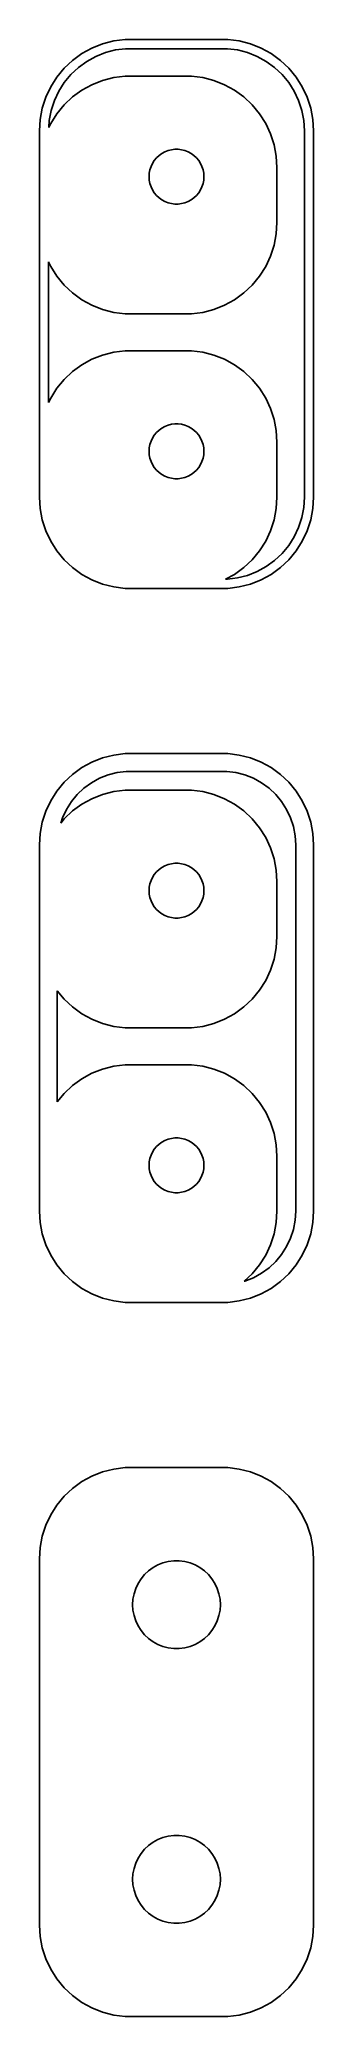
# Model space of a CAD drawing. Header units: metres. Extents: x -8 to 8, y 63 to 171.
import ezdxf

# ---------------------------------------------------------------- set-up
doc = ezdxf.new("R2010")
doc.units = ezdxf.units.M

msp = doc.modelspace()

# ---------------------------------------------------------------- linework, layer by layer
for p, q in [((-4.04507, 170.755), (-4.62889, 170.524)), ((-3.4369, 170.911), (-4.04507, 170.755)), ((-2.81395, 170.99), (-3.4369, 170.911)), ((2.81395, 170.99), (-2.81395, 170.99)), ((3.4369, 170.911), (2.81395, 170.99)), ((4.04507, 170.755), (3.4369, 170.911)), ((4.62889, 170.524), (4.04507, 170.755)), ((-5.68712, 169.853), (-6.14484, 169.423)), ((-5.17912, 170.222), (-5.68712, 169.853)), ((-5.36839, 169.467), (-4.91121, 169.799)), ((-4.62889, 170.524), (-5.17912, 170.222)), ((-4.91121, 169.799), (-4.416, 170.072)), ((-4.416, 170.072), (-3.89056, 170.28)), ((-3.89056, 170.28), (-3.3432, 170.42)), ((-3.3432, 170.42), (-2.78255, 170.491)), ((-2.78255, 170.491), (2.78255, 170.491)), ((2.78255, 170.491), (3.3432, 170.42)), ((3.3432, 170.42), (3.89056, 170.28)), ((3.89056, 170.28), (4.416, 170.072)), ((4.416, 170.072), (4.91121, 169.799)), ((5.17912, 170.222), (4.62889, 170.524)), ((4.91121, 169.799), (5.36839, 169.467)), ((5.68712, 169.853), (5.17912, 170.222)), ((6.14484, 169.423), (5.68712, 169.853)), ((-6.54507, 168.939), (-6.88153, 168.409)), ((-6.14484, 169.423), (-6.54507, 168.939)), ((-6.44337, 168.168), (-6.14056, 168.645)), ((-6.14056, 168.645), (-5.78035, 169.08)), ((-5.78035, 169.08), (-5.36839, 169.467)), ((-4.62889, 168.524), (-5.17912, 168.222)), ((-4.04507, 168.755), (-4.62889, 168.524)), ((-3.4369, 168.911), (-4.04507, 168.755)), ((-2.81395, 168.99), (-3.4369, 168.911)), ((0.81395, 168.99), (-2.81395, 168.99)), ((1.4369, 168.911), (0.81395, 168.99)), ((2.04507, 168.755), (1.4369, 168.911)), ((2.62889, 168.524), (2.04507, 168.755)), ((3.17912, 168.222), (2.62889, 168.524)), ((5.36839, 169.467), (5.78035, 169.08)), ((5.78035, 169.08), (6.14056, 168.645)), ((6.14056, 168.645), (6.44337, 168.168)), ((6.54507, 168.939), (6.14484, 169.423)), ((6.88153, 168.409), (6.54507, 168.939)), ((-7.14888, 167.841), (-7.34291, 167.243)), ((-6.88153, 168.409), (-7.14888, 167.841)), ((-6.85861, 167.119), (-6.68399, 167.657)), ((-6.68399, 167.657), (-6.44337, 168.168)), ((-6.14484, 167.423), (-6.54507, 166.939)), ((-5.68712, 167.853), (-6.14484, 167.423)), ((-5.17912, 168.222), (-5.68712, 167.853)), ((3.68712, 167.853), (3.17912, 168.222)), ((4.14484, 167.423), (3.68712, 167.853)), ((4.54507, 166.939), (4.14484, 167.423)), ((6.44337, 168.168), (6.68399, 167.657)), ((6.68399, 167.657), (6.85861, 167.119)), ((7.14888, 167.841), (6.88153, 168.409)), ((7.34291, 167.243), (7.14888, 167.841)), ((-7.46057, 166.627), (-7.5, 166)), ((-7.34291, 167.243), (-7.46057, 166.627)), ((-6.98859, 166.181), (-6.96451, 166.564)), ((-6.88153, 166.409), (-6.98859, 166.181)), ((-6.96451, 166.564), (-6.85861, 167.119)), ((-6.54507, 166.939), (-6.88153, 166.409)), ((4.88153, 166.409), (4.54507, 166.939)), ((5.14888, 165.841), (4.88153, 166.409)), ((6.85861, 167.119), (6.96451, 166.564)), ((6.96451, 166.564), (7, 166)), ((7.46057, 166.627), (7.34291, 167.243)), ((7.5, 166), (7.46057, 166.627)), ((-7.5, 166), (-7.5, 146)), ((5.34291, 165.243), (5.14888, 165.841)), ((5.46057, 164.627), (5.34291, 165.243)), ((7, 166), (7, 146)), ((7.5, 146), (7.5, 166)), ((-1.39465, 164.052), (-1.31445, 164.223)), ((-1.31445, 164.223), (-1.21352, 164.382)), ((-1.21352, 164.382), (-1.09344, 164.527)), ((-1.09344, 164.527), (-0.956131, 164.656)), ((-0.956131, 164.656), (-0.803726, 164.766)), ((-0.803726, 164.766), (-0.638657, 164.857)), ((-0.638657, 164.857), (-0.463516, 164.927)), ((-0.463516, 164.927), (-0.281067, 164.973)), ((-0.281067, 164.973), (-0.094177, 164.997)), ((-0.094177, 164.997), (0.094177, 164.997)), ((0.094177, 164.997), (0.281067, 164.973)), ((0.281067, 164.973), (0.463516, 164.927)), ((0.463516, 164.927), (0.638657, 164.857)), ((0.638657, 164.857), (0.803726, 164.766)), ((0.803726, 164.766), (0.956131, 164.656)), ((0.956131, 164.656), (1.09344, 164.527)), ((1.09344, 164.527), (1.21352, 164.382)), ((1.21352, 164.382), (1.31445, 164.223)), ((1.31445, 164.223), (1.39465, 164.052)), ((5.5, 164), (5.46057, 164.627)), ((-1.5, 163.5), (-1.48816, 163.688)), ((-1.48816, 163.312), (-1.5, 163.5)), ((-1.48816, 163.688), (-1.45287, 163.873)), ((-1.45287, 163.127), (-1.48816, 163.312)), ((-1.45287, 163.873), (-1.39465, 164.052)), ((-1.39465, 162.948), (-1.45287, 163.127)), ((1.39465, 164.052), (1.45287, 163.873)), ((1.45287, 163.127), (1.39465, 162.948)), ((1.45287, 163.873), (1.48816, 163.688)), ((1.48816, 163.312), (1.45287, 163.127)), ((1.48816, 163.688), (1.5, 163.5)), ((1.5, 163.5), (1.48816, 163.312)), ((5.5, 161), (5.5, 164)), ((-1.31445, 162.777), (-1.39465, 162.948)), ((-1.21352, 162.618), (-1.31445, 162.777)), ((-1.09344, 162.473), (-1.21352, 162.618)), ((-0.956131, 162.344), (-1.09344, 162.473)), ((-0.803726, 162.234), (-0.956131, 162.344)), ((-0.638657, 162.143), (-0.803726, 162.234)), ((-0.463516, 162.073), (-0.638657, 162.143)), ((-0.281067, 162.027), (-0.463516, 162.073)), ((-0.094177, 162.003), (-0.281067, 162.027)), ((0.094177, 162.003), (-0.094177, 162.003)), ((0.281067, 162.027), (0.094177, 162.003)), ((0.463516, 162.073), (0.281067, 162.027)), ((0.638657, 162.143), (0.463516, 162.073)), ((0.803726, 162.234), (0.638657, 162.143)), ((0.956131, 162.344), (0.803726, 162.234)), ((1.09344, 162.473), (0.956131, 162.344)), ((1.21352, 162.618), (1.09344, 162.473)), ((1.31445, 162.777), (1.21352, 162.618)), ((1.39465, 162.948), (1.31445, 162.777)), ((5.46057, 160.373), (5.5, 161)), ((5.34291, 159.757), (5.46057, 160.373)), ((-7, 151.157), (-7, 158.843)), ((-7, 158.843), (-6.88153, 158.591)), ((4.88153, 158.591), (5.14888, 159.159)), ((5.14888, 159.159), (5.34291, 159.757)), ((-6.88153, 158.591), (-6.54507, 158.061)), ((-6.54507, 158.061), (-6.14484, 157.577)), ((4.14484, 157.577), (4.54507, 158.061)), ((4.54507, 158.061), (4.88153, 158.591)), ((-6.14484, 157.577), (-5.68712, 157.147)), ((-5.68712, 157.147), (-5.17912, 156.778)), ((-5.17912, 156.778), (-4.62889, 156.476)), ((2.62889, 156.476), (3.17912, 156.778)), ((3.17912, 156.778), (3.68712, 157.147)), ((3.68712, 157.147), (4.14484, 157.577)), ((-4.62889, 156.476), (-4.04507, 156.245)), ((-4.04507, 156.245), (-3.4369, 156.089)), ((-3.4369, 156.089), (-2.81395, 156.01)), ((-2.81395, 156.01), (0.81395, 156.01)), ((0.81395, 156.01), (1.4369, 156.089)), ((1.4369, 156.089), (2.04507, 156.245)), ((2.04507, 156.245), (2.62889, 156.476)), ((-4.62889, 153.524), (-5.17912, 153.222)), ((-4.04507, 153.755), (-4.62889, 153.524)), ((-3.4369, 153.911), (-4.04507, 153.755)), ((-2.81395, 153.99), (-3.4369, 153.911)), ((0.81395, 153.99), (-2.81395, 153.99)), ((1.4369, 153.911), (0.81395, 153.99)), ((2.04507, 153.755), (1.4369, 153.911)), ((2.62889, 153.524), (2.04507, 153.755)), ((3.17912, 153.222), (2.62889, 153.524)), ((-6.14484, 152.423), (-6.54507, 151.939)), ((-5.68712, 152.853), (-6.14484, 152.423)), ((-5.17912, 153.222), (-5.68712, 152.853)), ((3.68712, 152.853), (3.17912, 153.222)), ((4.14484, 152.423), (3.68712, 152.853)), ((4.54507, 151.939), (4.14484, 152.423)), ((-6.88153, 151.409), (-7, 151.157)), ((-6.54507, 151.939), (-6.88153, 151.409)), ((4.88153, 151.409), (4.54507, 151.939)), ((5.14888, 150.841), (4.88153, 151.409)), ((5.34291, 150.243), (5.14888, 150.841)), ((5.46057, 149.627), (5.34291, 150.243)), ((-1.45287, 148.873), (-1.39465, 149.052)), ((-1.39465, 149.052), (-1.31445, 149.223)), ((-1.31445, 149.223), (-1.21352, 149.382)), ((-1.21352, 149.382), (-1.09344, 149.527)), ((-1.09344, 149.527), (-0.956131, 149.656)), ((-0.956131, 149.656), (-0.803726, 149.766)), ((-0.803726, 149.766), (-0.638657, 149.857)), ((-0.638657, 149.857), (-0.463516, 149.927)), ((-0.463516, 149.927), (-0.281067, 149.973)), ((-0.281067, 149.973), (-0.094177, 149.997)), ((-0.094177, 149.997), (0.094177, 149.997)), ((0.094177, 149.997), (0.281067, 149.973)), ((0.281067, 149.973), (0.463516, 149.927)), ((0.463516, 149.927), (0.638657, 149.857)), ((0.638657, 149.857), (0.803726, 149.766)), ((0.803726, 149.766), (0.956131, 149.656)), ((0.956131, 149.656), (1.09344, 149.527)), ((1.09344, 149.527), (1.21352, 149.382)), ((1.21352, 149.382), (1.31445, 149.223)), ((1.31445, 149.223), (1.39465, 149.052)), ((1.39465, 149.052), (1.45287, 148.873)), ((5.5, 149), (5.46057, 149.627)), ((-1.5, 148.5), (-1.48816, 148.688)), ((-1.48816, 148.312), (-1.5, 148.5)), ((-1.48816, 148.688), (-1.45287, 148.873)), ((-1.45287, 148.127), (-1.48816, 148.312)), ((-1.39465, 147.948), (-1.45287, 148.127)), ((-1.31445, 147.777), (-1.39465, 147.948)), ((1.39465, 147.948), (1.31445, 147.777)), ((1.45287, 148.127), (1.39465, 147.948)), ((1.45287, 148.873), (1.48816, 148.688)), ((1.48816, 148.312), (1.45287, 148.127)), ((1.48816, 148.688), (1.5, 148.5)), ((1.5, 148.5), (1.48816, 148.312)), ((5.5, 146), (5.5, 149)), ((-1.21352, 147.618), (-1.31445, 147.777)), ((-1.09344, 147.473), (-1.21352, 147.618)), ((-0.956131, 147.344), (-1.09344, 147.473)), ((-0.803726, 147.234), (-0.956131, 147.344)), ((-0.638657, 147.143), (-0.803726, 147.234)), ((-0.463516, 147.073), (-0.638657, 147.143)), ((-0.281067, 147.027), (-0.463516, 147.073)), ((-0.094177, 147.003), (-0.281067, 147.027)), ((0.094177, 147.003), (-0.094177, 147.003)), ((0.281067, 147.027), (0.094177, 147.003)), ((0.463516, 147.073), (0.281067, 147.027)), ((0.638657, 147.143), (0.463516, 147.073)), ((0.803726, 147.234), (0.638657, 147.143)), ((0.956131, 147.344), (0.803726, 147.234)), ((1.09344, 147.473), (0.956131, 147.344)), ((1.21352, 147.618), (1.09344, 147.473)), ((1.31445, 147.777), (1.21352, 147.618)), ((-7.5, 146), (-7.46057, 145.373)), ((5.46057, 145.373), (5.5, 146)), ((7, 146), (6.96451, 145.436)), ((7.46057, 145.373), (7.5, 146)), ((-7.46057, 145.373), (-7.34291, 144.757)), ((-7.34291, 144.757), (-7.14888, 144.159)), ((5.14888, 144.159), (5.34291, 144.757)), ((5.34291, 144.757), (5.46057, 145.373)), ((6.85861, 144.881), (6.68399, 144.343)), ((6.96451, 145.436), (6.85861, 144.881)), ((7.14888, 144.159), (7.34291, 144.757)), ((7.34291, 144.757), (7.46057, 145.373)), ((-7.14888, 144.159), (-6.88153, 143.591)), ((4.88153, 143.591), (5.14888, 144.159)), ((6.44337, 143.832), (6.14056, 143.355)), ((6.68399, 144.343), (6.44337, 143.832)), ((6.88153, 143.591), (7.14888, 144.159)), ((-6.88153, 143.591), (-6.54507, 143.061)), ((-6.54507, 143.061), (-6.14484, 142.577)), ((-6.14484, 142.577), (-5.68712, 142.147)), ((3.68712, 142.147), (4.14484, 142.577)), ((4.14484, 142.577), (4.54507, 143.061)), ((4.54507, 143.061), (4.88153, 143.591)), ((5.78035, 142.92), (5.36839, 142.533)), ((5.68712, 142.147), (6.14484, 142.577)), ((6.14056, 143.355), (5.78035, 142.92)), ((6.14484, 142.577), (6.54507, 143.061)), ((6.54507, 143.061), (6.88153, 143.591)), ((-5.68712, 142.147), (-5.17912, 141.778)), ((-5.17912, 141.778), (-4.62889, 141.476)), ((-4.62889, 141.476), (-4.04507, 141.245)), ((2.68895, 141.509), (3.17912, 141.778)), ((2.78255, 141.509), (2.68895, 141.509)), ((3.3432, 141.58), (2.78255, 141.509)), ((3.17912, 141.778), (3.68712, 142.147)), ((3.89056, 141.72), (3.3432, 141.58)), ((4.416, 141.928), (3.89056, 141.72)), ((4.04507, 141.245), (4.62889, 141.476)), ((4.91121, 142.201), (4.416, 141.928)), ((4.62889, 141.476), (5.17912, 141.778)), ((5.36839, 142.533), (4.91121, 142.201)), ((5.17912, 141.778), (5.68712, 142.147)), ((-4.04507, 141.245), (-3.4369, 141.089)), ((-3.4369, 141.089), (-2.81395, 141.01)), ((-2.81395, 141.01), (2.81395, 141.01)), ((2.81395, 141.01), (3.4369, 141.089)), ((3.4369, 141.089), (4.04507, 141.245)), ((-4.04507, 131.755), (-4.62889, 131.524)), ((-3.4369, 131.911), (-4.04507, 131.755)), ((-2.81395, 131.99), (-3.4369, 131.911)), ((2.81395, 131.99), (-2.81395, 131.99)), ((3.4369, 131.911), (2.81395, 131.99)), ((4.04507, 131.755), (3.4369, 131.911)), ((4.62889, 131.524), (4.04507, 131.755)), ((-5.68712, 130.853), (-6.14484, 130.423)), ((-5.17912, 131.222), (-5.68712, 130.853)), ((-4.62889, 131.524), (-5.17912, 131.222)), ((-4.21265, 130.64), (-3.74298, 130.826)), ((-3.74298, 130.826), (-3.25371, 130.951)), ((-3.25371, 130.951), (-2.75256, 131.014)), ((-2.75256, 131.014), (2.75256, 131.014)), ((2.75256, 131.014), (3.25371, 130.951)), ((3.25371, 130.951), (3.74298, 130.826)), ((3.74298, 130.826), (4.21265, 130.64)), ((5.17912, 131.222), (4.62889, 131.524)), ((5.68712, 130.853), (5.17912, 131.222)), ((6.14484, 130.423), (5.68712, 130.853)), ((-6.54507, 129.939), (-6.88153, 129.409)), ((-6.14484, 130.423), (-6.54507, 129.939)), ((-5.75417, 129.364), (-5.43219, 129.754)), ((-5.43219, 129.754), (-5.06395, 130.099)), ((-5.06395, 130.099), (-4.65529, 130.396)), ((-4.65529, 130.396), (-4.21265, 130.64)), ((-4.04507, 129.755), (-4.62889, 129.524)), ((-3.4369, 129.911), (-4.04507, 129.755)), ((-2.81395, 129.99), (-3.4369, 129.911)), ((0.81395, 129.99), (-2.81395, 129.99)), ((1.4369, 129.911), (0.81395, 129.99)), ((2.04507, 129.755), (1.4369, 129.911)), ((2.62889, 129.524), (2.04507, 129.755)), ((4.21265, 130.64), (4.65529, 130.396)), ((4.65529, 130.396), (5.06395, 130.099)), ((5.06395, 130.099), (5.43219, 129.754)), ((5.43219, 129.754), (5.75417, 129.364)), ((6.54507, 129.939), (6.14484, 130.423)), ((6.88153, 129.409), (6.54507, 129.939)), ((-7.14888, 128.841), (-7.34291, 128.243)), ((-6.88153, 129.409), (-7.14888, 128.841)), ((-6.23991, 128.481), (-6.02484, 128.938)), ((-5.68712, 128.853), (-6.14484, 128.423)), ((-6.02484, 128.938), (-5.75417, 129.364)), ((-5.17912, 129.222), (-5.68712, 128.853)), ((-4.62889, 129.524), (-5.17912, 129.222)), ((3.17912, 129.222), (2.62889, 129.524)), ((3.68712, 128.853), (3.17912, 129.222)), ((4.14484, 128.423), (3.68712, 128.853)), ((5.75417, 129.364), (6.02484, 128.938)), ((6.02484, 128.938), (6.23991, 128.481)), ((7.14888, 128.841), (6.88153, 129.409)), ((7.34291, 128.243), (7.14888, 128.841)), ((-7.46057, 127.627), (-7.5, 127)), ((-7.34291, 128.243), (-7.46057, 127.627)), ((-6.33244, 128.196), (-6.23991, 128.481)), ((-6.14484, 128.423), (-6.33244, 128.196)), ((4.54507, 127.939), (4.14484, 128.423)), ((4.88153, 127.409), (4.54507, 127.939)), ((6.23991, 128.481), (6.39601, 128)), ((6.39601, 128), (6.49066, 127.504)), ((6.49066, 127.504), (6.52237, 127)), ((7.46057, 127.627), (7.34291, 128.243)), ((7.5, 127), (7.46057, 127.627)), ((-7.5, 127), (-7.5, 107)), ((5.14888, 126.841), (4.88153, 127.409)), ((5.34291, 126.243), (5.14888, 126.841)), ((6.52237, 127), (6.52237, 107)), ((7.5, 107), (7.5, 127)), ((-1.31445, 125.223), (-1.21352, 125.382)), ((-1.21352, 125.382), (-1.09344, 125.527)), ((-1.09344, 125.527), (-0.956131, 125.656)), ((-0.956131, 125.656), (-0.803726, 125.766)), ((-0.803726, 125.766), (-0.638657, 125.857)), ((-0.638657, 125.857), (-0.463516, 125.927)), ((-0.463516, 125.927), (-0.281067, 125.973)), ((-0.281067, 125.973), (-0.094177, 125.997)), ((-0.094177, 125.997), (0.094177, 125.997)), ((0.094177, 125.997), (0.281067, 125.973)), ((0.281067, 125.973), (0.463516, 125.927)), ((0.463516, 125.927), (0.638657, 125.857)), ((0.638657, 125.857), (0.803726, 125.766)), ((0.803726, 125.766), (0.956131, 125.656)), ((0.956131, 125.656), (1.09344, 125.527)), ((1.09344, 125.527), (1.21352, 125.382)), ((1.21352, 125.382), (1.31445, 125.223)), ((5.46057, 125.627), (5.34291, 126.243)), ((5.5, 125), (5.46057, 125.627)), ((-1.5, 124.5), (-1.48816, 124.688)), ((-1.48816, 124.312), (-1.5, 124.5)), ((-1.48816, 124.688), (-1.45287, 124.873)), ((-1.45287, 124.127), (-1.48816, 124.312)), ((-1.45287, 124.873), (-1.39465, 125.052)), ((-1.39465, 125.052), (-1.31445, 125.223)), ((1.31445, 125.223), (1.39465, 125.052)), ((1.39465, 125.052), (1.45287, 124.873)), ((1.45287, 124.873), (1.48816, 124.688)), ((1.48816, 124.312), (1.45287, 124.127)), ((1.48816, 124.688), (1.5, 124.5)), ((1.5, 124.5), (1.48816, 124.312)), ((5.5, 122), (5.5, 125)), ((-1.39465, 123.948), (-1.45287, 124.127)), ((-1.31445, 123.777), (-1.39465, 123.948)), ((-1.21352, 123.618), (-1.31445, 123.777)), ((-1.09344, 123.473), (-1.21352, 123.618)), ((-0.956131, 123.344), (-1.09344, 123.473)), ((-0.803726, 123.234), (-0.956131, 123.344)), ((-0.638657, 123.143), (-0.803726, 123.234)), ((-0.463516, 123.073), (-0.638657, 123.143)), ((0.638657, 123.143), (0.463516, 123.073)), ((0.803726, 123.234), (0.638657, 123.143)), ((0.956131, 123.344), (0.803726, 123.234)), ((1.09344, 123.473), (0.956131, 123.344)), ((1.21352, 123.618), (1.09344, 123.473)), ((1.31445, 123.777), (1.21352, 123.618)), ((1.39465, 123.948), (1.31445, 123.777)), ((1.45287, 124.127), (1.39465, 123.948)), ((-0.281067, 123.027), (-0.463516, 123.073)), ((-0.094177, 123.003), (-0.281067, 123.027)), ((0.094177, 123.003), (-0.094177, 123.003)), ((0.281067, 123.027), (0.094177, 123.003)), ((0.463516, 123.073), (0.281067, 123.027)), ((5.34291, 120.757), (5.46057, 121.373)), ((5.46057, 121.373), (5.5, 122)), ((4.88153, 119.591), (5.14888, 120.159)), ((5.14888, 120.159), (5.34291, 120.757)), ((-6.52237, 112.966), (-6.52237, 119.034)), ((-6.52237, 119.034), (-6.14484, 118.577)), ((4.14484, 118.577), (4.54507, 119.061)), ((4.54507, 119.061), (4.88153, 119.591)), ((-6.14484, 118.577), (-5.68712, 118.147)), ((-5.68712, 118.147), (-5.17912, 117.778)), ((-5.17912, 117.778), (-4.62889, 117.476)), ((2.62889, 117.476), (3.17912, 117.778)), ((3.17912, 117.778), (3.68712, 118.147)), ((3.68712, 118.147), (4.14484, 118.577)), ((-4.62889, 117.476), (-4.04507, 117.245)), ((-4.04507, 117.245), (-3.4369, 117.089)), ((-3.4369, 117.089), (-2.81395, 117.01)), ((-2.81395, 117.01), (0.81395, 117.01)), ((0.81395, 117.01), (1.4369, 117.089)), ((1.4369, 117.089), (2.04507, 117.245)), ((2.04507, 117.245), (2.62889, 117.476)), ((-4.62889, 114.524), (-5.17912, 114.222)), ((-4.04507, 114.755), (-4.62889, 114.524)), ((-3.4369, 114.911), (-4.04507, 114.755)), ((-2.81395, 114.99), (-3.4369, 114.911)), ((0.81395, 114.99), (-2.81395, 114.99)), ((1.4369, 114.911), (0.81395, 114.99)), ((2.04507, 114.755), (1.4369, 114.911)), ((2.62889, 114.524), (2.04507, 114.755)), ((3.17912, 114.222), (2.62889, 114.524)), ((-6.14484, 113.423), (-6.52237, 112.966)), ((-5.68712, 113.853), (-6.14484, 113.423)), ((-5.17912, 114.222), (-5.68712, 113.853)), ((3.68712, 113.853), (3.17912, 114.222)), ((4.14484, 113.423), (3.68712, 113.853)), ((4.54507, 112.939), (4.14484, 113.423)), ((4.88153, 112.409), (4.54507, 112.939)), ((5.14888, 111.841), (4.88153, 112.409)), ((5.34291, 111.243), (5.14888, 111.841)), ((5.46057, 110.627), (5.34291, 111.243)), ((-1.39465, 110.052), (-1.31445, 110.223)), ((-1.31445, 110.223), (-1.21352, 110.382)), ((-1.21352, 110.382), (-1.09344, 110.527)), ((-1.09344, 110.527), (-0.956131, 110.656)), ((-0.956131, 110.656), (-0.803726, 110.766)), ((-0.803726, 110.766), (-0.638657, 110.857)), ((-0.638657, 110.857), (-0.463516, 110.927)), ((-0.463516, 110.927), (-0.281067, 110.973)), ((-0.281067, 110.973), (-0.094177, 110.997)), ((-0.094177, 110.997), (0.094177, 110.997)), ((0.094177, 110.997), (0.281067, 110.973)), ((0.281067, 110.973), (0.463516, 110.927)), ((0.463516, 110.927), (0.638657, 110.857)), ((0.638657, 110.857), (0.803726, 110.766)), ((0.803726, 110.766), (0.956131, 110.656)), ((0.956131, 110.656), (1.09344, 110.527)), ((1.09344, 110.527), (1.21352, 110.382)), ((1.21352, 110.382), (1.31445, 110.223)), ((1.31445, 110.223), (1.39465, 110.052)), ((5.5, 110), (5.46057, 110.627)), ((-1.5, 109.5), (-1.48816, 109.688)), ((-1.48816, 109.312), (-1.5, 109.5)), ((-1.48816, 109.688), (-1.45287, 109.873)), ((-1.45287, 109.127), (-1.48816, 109.312)), ((-1.45287, 109.873), (-1.39465, 110.052)), ((-1.39465, 108.948), (-1.45287, 109.127)), ((1.39465, 110.052), (1.45287, 109.873)), ((1.45287, 109.127), (1.39465, 108.948)), ((1.45287, 109.873), (1.48816, 109.688)), ((1.48816, 109.312), (1.45287, 109.127)), ((1.48816, 109.688), (1.5, 109.5)), ((1.5, 109.5), (1.48816, 109.312)), ((5.5, 107), (5.5, 110)), ((-1.31445, 108.777), (-1.39465, 108.948)), ((-1.21352, 108.618), (-1.31445, 108.777)), ((-1.09344, 108.473), (-1.21352, 108.618)), ((-0.956131, 108.344), (-1.09344, 108.473)), ((-0.803726, 108.234), (-0.956131, 108.344)), ((-0.638657, 108.143), (-0.803726, 108.234)), ((-0.463516, 108.073), (-0.638657, 108.143)), ((-0.281067, 108.027), (-0.463516, 108.073)), ((-0.094177, 108.003), (-0.281067, 108.027)), ((0.094177, 108.003), (-0.094177, 108.003)), ((0.281067, 108.027), (0.094177, 108.003)), ((0.463516, 108.073), (0.281067, 108.027)), ((0.638657, 108.143), (0.463516, 108.073)), ((0.803726, 108.234), (0.638657, 108.143)), ((0.956131, 108.344), (0.803726, 108.234)), ((1.09344, 108.473), (0.956131, 108.344)), ((1.21352, 108.618), (1.09344, 108.473)), ((1.31445, 108.777), (1.21352, 108.618)), ((1.39465, 108.948), (1.31445, 108.777)), ((-7.5, 107), (-7.46057, 106.373)), ((5.46057, 106.373), (5.5, 107)), ((6.52237, 107), (6.49066, 106.496)), ((7.46057, 106.373), (7.5, 107)), ((-7.46057, 106.373), (-7.34291, 105.757)), ((5.34291, 105.757), (5.46057, 106.373)), ((6.39601, 106), (6.23991, 105.519)), ((6.49066, 106.496), (6.39601, 106)), ((7.34291, 105.757), (7.46057, 106.373)), ((-7.34291, 105.757), (-7.14888, 105.159)), ((-7.14888, 105.159), (-6.88153, 104.591)), ((4.88153, 104.591), (5.14888, 105.159)), ((5.14888, 105.159), (5.34291, 105.757)), ((6.02484, 105.062), (5.75417, 104.636)), ((6.23991, 105.519), (6.02484, 105.062)), ((6.88153, 104.591), (7.14888, 105.159)), ((7.14888, 105.159), (7.34291, 105.757)), ((-6.88153, 104.591), (-6.54507, 104.061)), ((-6.54507, 104.061), (-6.14484, 103.577)), ((4.14484, 103.577), (4.54507, 104.061)), ((4.54507, 104.061), (4.88153, 104.591)), ((5.06395, 103.901), (4.65529, 103.604)), ((5.43219, 104.246), (5.06395, 103.901)), ((5.75417, 104.636), (5.43219, 104.246)), ((6.14484, 103.577), (6.54507, 104.061)), ((6.54507, 104.061), (6.88153, 104.591)), ((-6.14484, 103.577), (-5.68712, 103.147)), ((-5.68712, 103.147), (-5.17912, 102.778)), ((-5.17912, 102.778), (-4.62889, 102.476)), ((3.70573, 103.165), (4.14484, 103.577)), ((3.74298, 103.174), (3.70573, 103.165)), ((4.21265, 103.36), (3.74298, 103.174)), ((4.65529, 103.604), (4.21265, 103.36)), ((4.62889, 102.476), (5.17912, 102.778)), ((5.17912, 102.778), (5.68712, 103.147)), ((5.68712, 103.147), (6.14484, 103.577)), ((-4.62889, 102.476), (-4.04507, 102.245)), ((-4.04507, 102.245), (-3.4369, 102.089)), ((-3.4369, 102.089), (-2.81395, 102.01)), ((-2.81395, 102.01), (2.81395, 102.01)), ((2.81395, 102.01), (3.4369, 102.089)), ((3.4369, 102.089), (4.04507, 102.245)), ((4.04507, 102.245), (4.62889, 102.476)), ((-3.4369, 92.9114), (-4.04507, 92.7553)), ((-2.81395, 92.9901), (-3.4369, 92.9114)), ((2.81395, 92.9901), (-2.81395, 92.9901)), ((3.4369, 92.9114), (2.81395, 92.9901)), ((4.04507, 92.7553), (3.4369, 92.9114)), ((-5.68712, 91.8526), (-6.14484, 91.4227)), ((-5.17912, 92.2216), (-5.68712, 91.8526)), ((-4.62889, 92.5241), (-5.17912, 92.2216)), ((-4.04507, 92.7553), (-4.62889, 92.5241)), ((4.62889, 92.5241), (4.04507, 92.7553)), ((5.17912, 92.2216), (4.62889, 92.5241)), ((5.68712, 91.8526), (5.17912, 92.2216)), ((6.14484, 91.4227), (5.68712, 91.8526)), ((-6.54507, 90.9389), (-6.88153, 90.4088)), ((-6.14484, 91.4227), (-6.54507, 90.9389)), ((6.54507, 90.9389), (6.14484, 91.4227)), ((6.88153, 90.4088), (6.54507, 90.9389)), ((-7.14888, 89.8406), (-7.34291, 89.2434)), ((-6.88153, 90.4088), (-7.14888, 89.8406)), ((7.14888, 89.8406), (6.88153, 90.4088)), ((7.34291, 89.2434), (7.14888, 89.8406)), ((-7.46057, 88.6267), (-7.5, 88)), ((-7.34291, 89.2434), (-7.46057, 88.6267)), ((7.46057, 88.6267), (7.34291, 89.2434)), ((7.5, 88), (7.46057, 88.6267)), ((-7.5, 88), (-7.5, 68)), ((-1.52982, 87.3492), (-1.28598, 87.5264)), ((-1.28598, 87.5264), (-1.02187, 87.6716)), ((-1.02187, 87.6716), (-0.741638, 87.7825)), ((-0.741638, 87.7825), (-0.449707, 87.8575)), ((-0.449707, 87.8575), (-0.150696, 87.8953)), ((-0.150696, 87.8953), (0.150696, 87.8953)), ((0.150696, 87.8953), (0.449707, 87.8575)), ((0.449707, 87.8575), (0.741638, 87.7825)), ((0.741638, 87.7825), (1.02187, 87.6716)), ((1.02187, 87.6716), (1.28598, 87.5264)), ((1.28598, 87.5264), (1.52982, 87.3492)), ((7.5, 68), (7.5, 88)), ((-2.23146, 86.3835), (-2.10313, 86.6562)), ((-2.10313, 86.6562), (-1.94164, 86.9107)), ((-1.94164, 86.9107), (-1.74951, 87.1429)), ((-1.74951, 87.1429), (-1.52982, 87.3492)), ((1.52982, 87.3492), (1.74951, 87.1429)), ((1.74951, 87.1429), (1.94164, 86.9107)), ((1.94164, 86.9107), (2.10313, 86.6562)), ((2.10313, 86.6562), (2.23146, 86.3835)), ((-2.39999, 85.5), (-2.38107, 85.8008)), ((-2.38107, 85.1992), (-2.39999, 85.5)), ((-2.38107, 85.8008), (-2.32458, 86.0968)), ((-2.32458, 86.0968), (-2.23146, 86.3835)), ((2.23146, 86.3835), (2.32458, 86.0968)), ((2.32458, 86.0968), (2.38107, 85.8008)), ((2.38107, 85.8008), (2.39999, 85.5)), ((2.39999, 85.5), (2.38107, 85.1992)), ((-2.32458, 84.9031), (-2.38107, 85.1992)), ((-2.23146, 84.6165), (-2.32458, 84.9031)), ((-2.10313, 84.3438), (-2.23146, 84.6165)), ((-1.94164, 84.0893), (-2.10313, 84.3438)), ((2.10313, 84.3438), (1.94164, 84.0893)), ((2.23146, 84.6165), (2.10313, 84.3438)), ((2.32458, 84.9031), (2.23146, 84.6165)), ((2.38107, 85.1992), (2.32458, 84.9031)), ((-1.74951, 83.8571), (-1.94164, 84.0893)), ((-1.52982, 83.6508), (-1.74951, 83.8571)), ((-1.28598, 83.4736), (-1.52982, 83.6508)), ((-1.02187, 83.3284), (-1.28598, 83.4736)), ((-0.741638, 83.2175), (-1.02187, 83.3284)), ((-0.449707, 83.1425), (-0.741638, 83.2175)), ((0.741638, 83.2175), (0.449707, 83.1425)), ((1.02187, 83.3284), (0.741638, 83.2175)), ((1.28598, 83.4736), (1.02187, 83.3284)), ((1.52982, 83.6508), (1.28598, 83.4736)), ((1.74951, 83.8571), (1.52982, 83.6508)), ((1.94164, 84.0893), (1.74951, 83.8571)), ((-0.150696, 83.1047), (-0.449707, 83.1425)), ((0.150696, 83.1047), (-0.150696, 83.1047)), ((0.449707, 83.1425), (0.150696, 83.1047)), ((-1.74951, 72.1429), (-1.52982, 72.3492)), ((-1.52982, 72.3492), (-1.28598, 72.5264)), ((-1.28598, 72.5264), (-1.02187, 72.6716)), ((-1.02187, 72.6716), (-0.741638, 72.7825)), ((-0.741638, 72.7825), (-0.449707, 72.8575)), ((-0.449707, 72.8575), (-0.150696, 72.8953)), ((-0.150696, 72.8953), (0.150696, 72.8953)), ((0.150696, 72.8953), (0.449707, 72.8575)), ((0.449707, 72.8575), (0.741638, 72.7825)), ((0.741638, 72.7825), (1.02187, 72.6716)), ((1.02187, 72.6716), (1.28598, 72.5264)), ((1.28598, 72.5264), (1.52982, 72.3492)), ((1.52982, 72.3492), (1.74951, 72.1429)), ((-2.32458, 71.0969), (-2.23146, 71.3835)), ((-2.23146, 71.3835), (-2.10313, 71.6562)), ((-2.10313, 71.6562), (-1.94164, 71.9107)), ((-1.94164, 71.9107), (-1.74951, 72.1429)), ((1.74951, 72.1429), (1.94164, 71.9107)), ((1.94164, 71.9107), (2.10313, 71.6562)), ((2.10313, 71.6562), (2.23146, 71.3835)), ((2.23146, 71.3835), (2.32458, 71.0969)), ((-2.39999, 70.5), (-2.38107, 70.8008)), ((-2.38107, 70.1992), (-2.39999, 70.5)), ((-2.38107, 70.8008), (-2.32458, 71.0969)), ((-2.32458, 69.9032), (-2.38107, 70.1992)), ((2.32458, 71.0969), (2.38107, 70.8008)), ((2.38107, 70.1992), (2.32458, 69.9032)), ((2.38107, 70.8008), (2.39999, 70.5)), ((2.39999, 70.5), (2.38107, 70.1992)), ((-2.23146, 69.6165), (-2.32458, 69.9032)), ((-2.10313, 69.3438), (-2.23146, 69.6165)), ((-1.94164, 69.0893), (-2.10313, 69.3438)), ((2.10313, 69.3438), (1.94164, 69.0893)), ((2.23146, 69.6165), (2.10313, 69.3438)), ((2.32458, 69.9032), (2.23146, 69.6165)), ((-1.74951, 68.8571), (-1.94164, 69.0893)), ((-1.52982, 68.6508), (-1.74951, 68.8571)), ((-1.28598, 68.4736), (-1.52982, 68.6508)), ((-1.02187, 68.3284), (-1.28598, 68.4736)), ((-0.741638, 68.2175), (-1.02187, 68.3284)), ((-0.449707, 68.1425), (-0.741638, 68.2175)), ((-0.150696, 68.1047), (-0.449707, 68.1425)), ((0.150696, 68.1047), (-0.150696, 68.1047)), ((0.449707, 68.1425), (0.150696, 68.1047)), ((0.741638, 68.2175), (0.449707, 68.1425)), ((1.02187, 68.3284), (0.741638, 68.2175)), ((1.28598, 68.4736), (1.02187, 68.3284)), ((1.52982, 68.6508), (1.28598, 68.4736)), ((1.74951, 68.8571), (1.52982, 68.6508)), ((1.94164, 69.0893), (1.74951, 68.8571)), ((-7.5, 68), (-7.46057, 67.3733)), ((-7.46057, 67.3733), (-7.34291, 66.7566)), ((7.34291, 66.7566), (7.46057, 67.3733)), ((7.46057, 67.3733), (7.5, 68)), ((-7.34291, 66.7566), (-7.14888, 66.1594)), ((-7.14888, 66.1594), (-6.88153, 65.5912)), ((6.88153, 65.5912), (7.14888, 66.1594)), ((7.14888, 66.1594), (7.34291, 66.7566)), ((-6.88153, 65.5912), (-6.54507, 65.0611)), ((-6.54507, 65.0611), (-6.14484, 64.5773)), ((6.14484, 64.5773), (6.54507, 65.0611)), ((6.54507, 65.0611), (6.88153, 65.5912)), ((-6.14484, 64.5773), (-5.68712, 64.1474)), ((-5.68712, 64.1474), (-5.17912, 63.7784)), ((-5.17912, 63.7784), (-4.62889, 63.4759)), ((4.62889, 63.4759), (5.17912, 63.7784)), ((5.17912, 63.7784), (5.68712, 64.1474)), ((5.68712, 64.1474), (6.14484, 64.5773)), ((-4.62889, 63.4759), (-4.04507, 63.2447)), ((-4.04507, 63.2447), (-3.4369, 63.0886)), ((-3.4369, 63.0886), (-2.81395, 63.0099)), ((-2.81395, 63.0099), (2.81395, 63.0099)), ((2.81395, 63.0099), (3.4369, 63.0886)), ((3.4369, 63.0886), (4.04507, 63.2447)), ((4.04507, 63.2447), (4.62889, 63.4759))]:
    msp.add_line(p, q)

doc.saveas('drawing.dxf')
